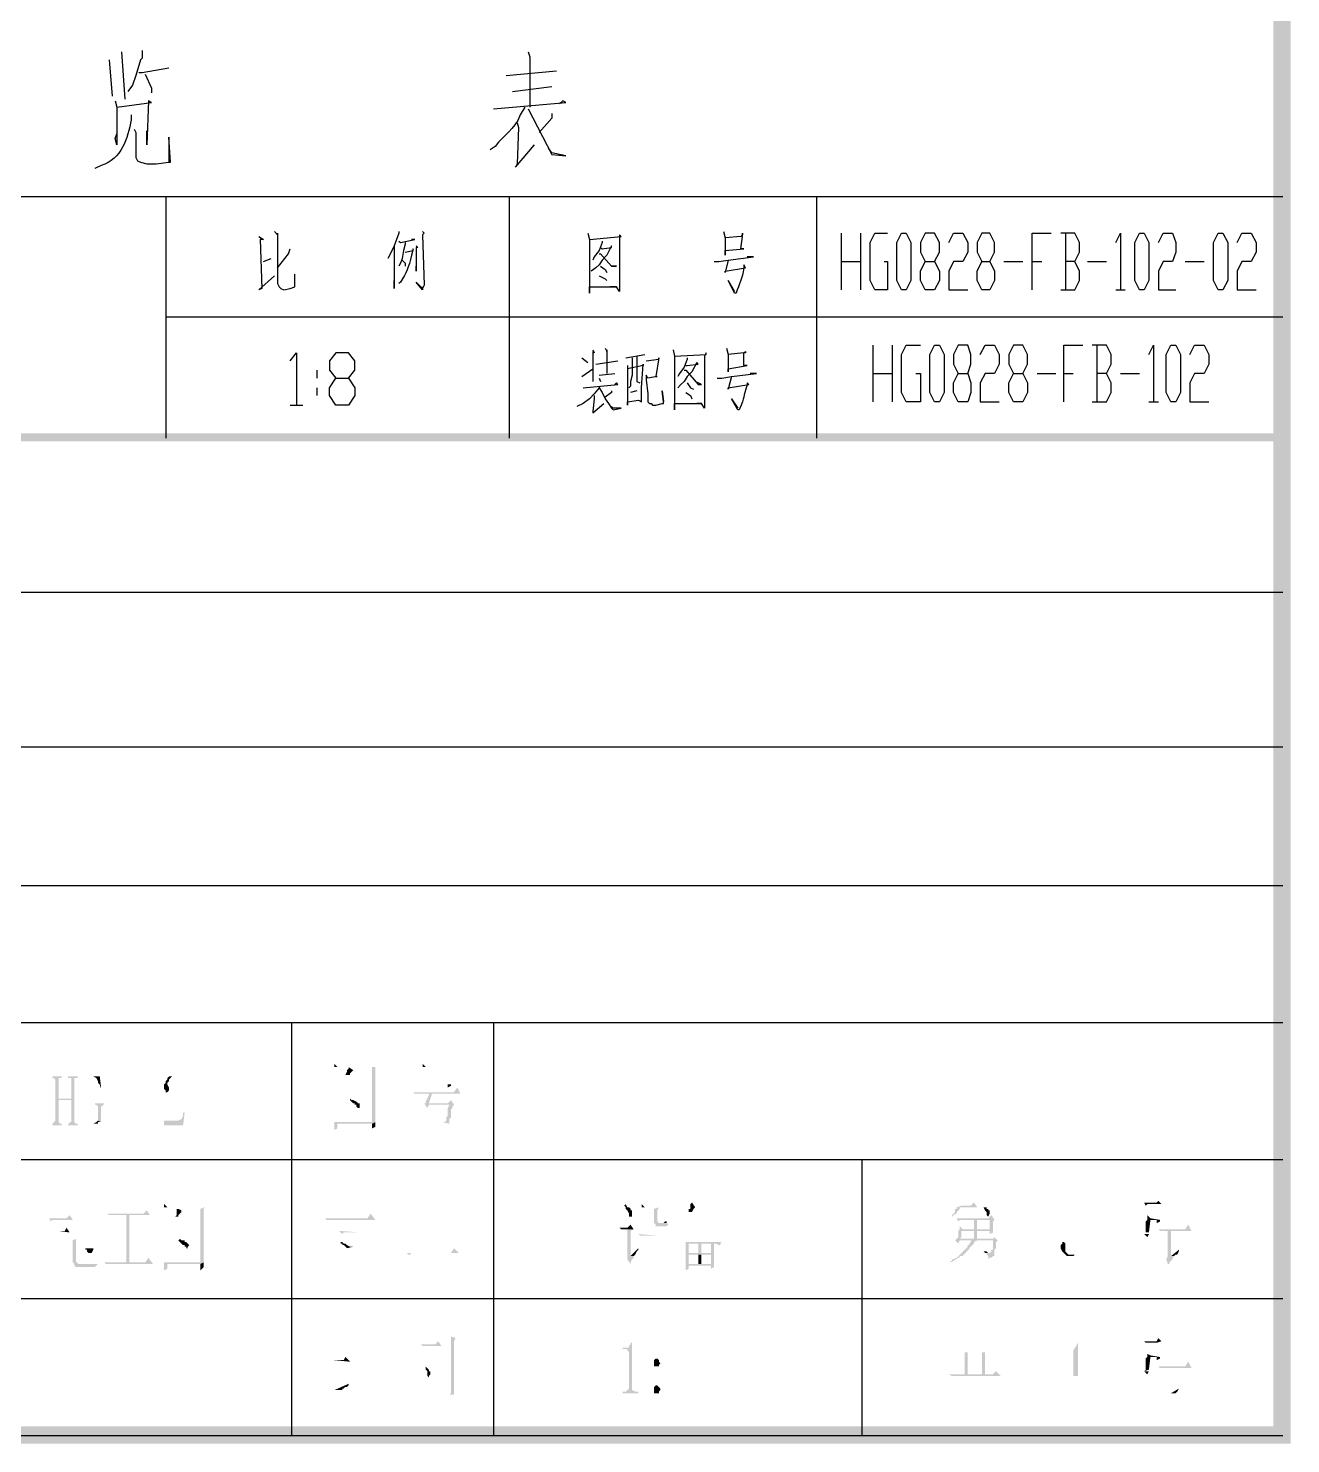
# Model space of a CAD drawing. Header units: millimetres. Extents: x -284 to 814, y -766 to 620.
# Drawn here: x 669.9 to 814.1, y -765.6 to -603.9 of the extents above; entities that cross this region are included whole.
import ezdxf

# ---------------------------------------------------------------- set-up
doc = ezdxf.new("R2010")
doc.units = ezdxf.units.MM
doc.layers.add('1', color=7, linetype='Continuous')

msp = doc.modelspace()

# ---------------------------------------------------------------- hatches: boundary and pattern name
h = msp.add_hatch(color=0)
h.dxf.hatch_style = 2
h.paths.add_polyline_path([(814.14, -765.578268), (812.16, 19.041732), (814.14, 21.021732)])
h = msp.add_hatch(color=0)
h.dxf.hatch_style = 2
h.paths.add_polyline_path([(812.16, -763.598268), (814.14, -765.578268), (812.16, 19.041732)])
h = msp.add_hatch(color=0)
h.dxf.hatch_style = 2
h.paths.add_polyline_path([(460.08, -650.198268), (460.08, -651.098268), (813.24, -650.198268)])
h = msp.add_hatch(color=0)
h.dxf.hatch_style = 2
h.paths.add_polyline_path([(460.08, -651.098268), (813.24, -650.198268), (813.24, -651.098268)])
h = msp.add_hatch(color=0)
h.dxf.hatch_style = 2
h.paths.add_polyline_path([(704.88, -722.198268), (704.88, -722.378268), (704.88, -722.558268), (705.24, -722.558268)])
h = msp.add_hatch(color=0)
h.dxf.hatch_style = 2
h.paths.add_polyline_path([(714.96, -722.198268), (714.96, -722.378268), (714.96, -722.558268), (715.32, -722.558268)])
h = msp.add_hatch(color=0)
h.dxf.hatch_style = 2
h.paths.add_polyline_path([(673.74, -723.638268), (672.66, -723.638268), (672.66, -723.818268), (672.84, -723.818268), (673.02, -723.998268), (673.02, -728.678268), (672.84, -728.858268), (672.66, -729.038268), (672.66, -729.218268), (673.74, -729.218268), (673.74, -729.038268), (673.56, -729.038268), (673.38, -728.858268), (673.38, -728.678268), (673.38, -726.338268), (674.82, -726.338268), (673.38, -726.158268), (673.38, -723.998268), (673.38, -723.818268), (673.74, -723.818268)])
h = msp.add_hatch(color=0)
h.dxf.hatch_style = 2
h.paths.add_polyline_path([(675.54, -723.638268), (674.46, -723.638268), (674.46, -723.818268), (674.64, -723.818268), (674.82, -723.818268), (674.82, -726.158268), (673.38, -726.158268), (674.82, -726.338268), (674.82, -728.858268), (674.64, -728.858268), (674.64, -729.038268), (674.46, -729.038268), (674.46, -729.218268), (675.54, -729.218268), (675.54, -729.038268), (675.36, -729.038268), (675.18, -728.858268), (675.18, -728.678268), (675.18, -723.998268), (675.18, -723.818268), (675.36, -723.818268), (675.54, -723.818268)])
h = msp.add_hatch(color=0)
h.dxf.hatch_style = 2
h.paths.add_polyline_path([(678.06, -723.458268), (678.06, -723.638268), (677.88, -723.638268), (677.16, -723.638268), (677.34, -723.638268), (677.7, -723.818268), (677.88, -724.178268), (677.88, -724.358268), (678.06, -724.538268), (678.24, -725.078268), (678.24, -724.898268)])
h = msp.add_hatch(color=0)
h.dxf.hatch_style = 2
h.paths.add_polyline_path([(685.98, -723.638268), (685.8, -723.818268), (685.8, -723.998268), (685.62, -724.178268), (685.62, -724.358268), (685.44, -724.538268), (685.44, -725.078268), (685.62, -725.258268), (685.62, -725.438268), (685.8, -725.438268), (685.98, -725.258268), (685.98, -725.078268), (685.98, -724.898268), (685.8, -724.538268), (685.8, -724.358268), (685.98, -724.178268), (685.98, -723.998268), (686.16, -723.818268), (686.34, -723.638268), (686.52, -723.638268)])
h = msp.add_hatch(color=0)
h.dxf.hatch_style = 2
h.paths.add_polyline_path([(709.56, -722.558268), (709.2, -722.558268), (709.2, -728.858268), (705.24, -728.858268), (704.88, -728.858268), (704.88, -729.398268), (704.88, -729.578268), (704.88, -729.758268), (705.24, -729.578268), (705.24, -729.038268), (709.2, -729.038268), (709.56, -728.858268), (709.56, -722.738268)])
h = msp.add_hatch(color=0)
h.dxf.hatch_style = 2
h.paths.add_polyline_path([(706.5, -722.558268), (706.5, -722.738268), (706.32, -722.918268), (706.32, -723.098268), (706.14, -723.458268), (706.5, -723.458268), (706.68, -723.458268), (706.68, -723.278268), (706.86, -723.098268), (707.04, -722.918268)])
h = msp.add_hatch(color=0)
h.dxf.hatch_style = 2
h.paths.add_polyline_path([(718.92, -724.898268), (718.56, -725.438268), (713.88, -725.438268), (714.06, -725.618268), (714.24, -725.618268), (719.28, -725.618268)])
h = msp.add_hatch(color=0)
h.dxf.hatch_style = 2
h.paths.add_polyline_path([(716.04, -725.618268), (715.68, -725.618268), (715.68, -725.798268), (715.5, -726.158268), (715.32, -726.518268), (715.32, -726.698268), (715.14, -726.698268), (715.5, -727.238268), (715.68, -726.878268), (718.02, -726.878268), (718.56, -726.878268), (715.68, -726.698268)])
h = msp.add_hatch(color=0)
h.dxf.hatch_style = 2
h.paths.add_polyline_path([(718.2, -724.538268), (717.84, -724.538268), (717.84, -724.898268), (718.2, -724.718268)])
h = msp.add_hatch(color=0)
h.dxf.hatch_style = 2
h.paths.add_polyline_path([(678.6, -726.698268), (677.52, -726.698268), (677.52, -726.878268), (677.7, -726.878268), (677.88, -727.058268), (677.88, -728.498268), (677.88, -728.678268), (678.24, -728.858268), (678.24, -727.058268), (678.42, -727.058268), (678.42, -726.878268), (678.6, -726.878268)])
h = msp.add_hatch(color=0)
h.dxf.hatch_style = 2
h.paths.add_polyline_path([(706.68, -726.158268), (706.68, -726.338268), (706.86, -726.518268), (707.04, -726.698268), (707.22, -726.698268), (707.22, -726.878268), (707.4, -726.878268), (707.4, -727.058268), (707.58, -727.238268), (707.76, -727.238268), (707.76, -726.698268), (707.58, -726.698268), (707.4, -726.518268), (707.04, -726.338268), (706.86, -726.338268)])
h = msp.add_hatch(color=0)
h.dxf.hatch_style = 2
h.paths.add_polyline_path([(718.2, -726.338268), (717.84, -726.698268), (715.68, -726.698268), (718.56, -726.878268)])
h = msp.add_hatch(color=0)
h.dxf.hatch_style = 2
h.paths.add_polyline_path([(718.56, -726.878268), (718.02, -726.878268), (717.84, -727.238268), (717.84, -727.418268), (717.84, -727.598268), (717.84, -727.958268), (717.84, -728.138268), (717.66, -728.318268), (717.66, -728.498268), (717.66, -728.678268), (717.48, -728.858268), (717.3, -728.858268), (718.02, -729.038268), (718.02, -728.858268), (718.02, -728.678268), (718.02, -728.498268), (718.2, -728.318268), (718.2, -728.138268), (718.2, -727.958268), (718.2, -727.778268), (718.2, -727.418268), (718.38, -727.238268), (718.38, -727.058268)])
h = msp.add_hatch(color=0)
h.dxf.hatch_style = 2
h.paths.add_polyline_path([(677.88, -728.678268), (677.7, -728.858268), (677.34, -729.038268), (677.88, -729.038268), (677.88, -728.858268), (678.06, -728.858268), (678.24, -728.858268)])
h = msp.add_hatch(color=0)
h.dxf.hatch_style = 2
h.paths.add_polyline_path([(687.78, -727.778268), (687.6, -727.778268), (687.6, -727.958268), (687.6, -728.138268), (687.42, -728.498268), (687.06, -728.678268), (685.62, -728.678268), (685.44, -728.678268), (685.44, -729.218268), (687.6, -729.218268)])
h = msp.add_hatch(color=0)
h.dxf.hatch_style = 2
h.paths.add_polyline_path([(709.56, -728.858268), (709.2, -729.038268), (709.2, -729.578268), (709.56, -729.398268), (709.56, -729.038268)])
h = msp.add_hatch(color=0)
h.dxf.hatch_style = 2
h.paths.add_polyline_path([(685.44, -738.218268), (685.44, -738.578268), (685.8, -738.578268)])
h = msp.add_hatch(color=0)
h.dxf.hatch_style = 2
h.paths.add_polyline_path([(690.12, -738.578268), (689.58, -738.758268), (689.58, -744.878268), (685.8, -744.878268), (685.44, -744.878268), (685.44, -745.778268), (685.8, -745.598268), (685.8, -745.058268), (689.58, -745.058268), (689.94, -744.878268), (689.94, -738.758268)])
h = msp.add_hatch(color=0)
h.dxf.hatch_style = 2
h.paths.add_polyline_path([(738.18, -738.218268), (738, -738.398268), (738.18, -738.578268), (738.18, -738.758268), (738.36, -738.938268), (738.54, -739.298268), (738.54, -739.658268), (738.72, -739.658268), (738.9, -739.658268), (738.9, -739.298268), (738.9, -739.118268), (738.9, -738.938268), (738.72, -738.938268), (738.72, -738.758268), (738.54, -738.578268), (738.36, -738.578268)])
h = msp.add_hatch(color=0)
h.dxf.hatch_style = 2
h.paths.add_polyline_path([(739.98, -738.218268), (739.98, -738.578268), (740.34, -738.578268)])
h = msp.add_hatch(color=0)
h.dxf.hatch_style = 2
h.paths.add_polyline_path([(741.96, -738.578268), (741.42, -738.758268), (741.42, -740.378268), (741.6, -740.558268), (741.6, -740.738268), (741.78, -740.738268), (742.68, -740.738268), (742.86, -740.738268), (743.04, -740.558268), (742.86, -740.378268), (741.96, -740.378268), (741.78, -740.198268), (741.78, -738.938268)])
h = msp.add_hatch(color=0)
h.dxf.hatch_style = 2
h.paths.add_polyline_path([(745.74, -738.038268), (745.56, -738.218268), (745.56, -738.398268), (745.56, -738.578268), (745.56, -738.758268), (745.38, -738.758268), (745.38, -738.938268), (745.38, -739.118268), (745.74, -739.118268), (745.92, -738.758268), (746.1, -738.578268)])
h = msp.add_hatch(color=0)
h.dxf.hatch_style = 2
h.paths.add_polyline_path([(777.96, -738.038268), (777.6, -738.398268), (776.52, -738.398268), (775.98, -738.578268), (775.98, -738.758268), (775.8, -738.758268), (775.8, -738.938268), (775.8, -739.118268), (775.62, -739.298268), (775.44, -739.478268), (775.44, -739.658268), (775.62, -739.478268), (775.98, -739.298268), (775.98, -739.118268), (776.16, -738.938268), (776.34, -738.758268), (776.34, -738.578268), (778.32, -738.578268)])
h = msp.add_hatch(color=0)
h.dxf.hatch_style = 2
h.paths.add_polyline_path([(779.22, -738.578268), (779.04, -738.578268), (779.22, -738.938268), (779.4, -739.118268), (779.4, -739.298268), (779.4, -739.478268), (779.58, -739.658268), (779.76, -739.298268), (779.76, -739.118268), (779.76, -738.938268), (779.58, -738.938268), (779.58, -738.758268), (779.4, -738.758268), (779.4, -738.578268)])
h = msp.add_hatch(color=0)
h.dxf.hatch_style = 2
h.paths.add_polyline_path([(799.02, -737.858268), (798.84, -738.038268), (797.4, -738.038268), (797.58, -738.398268), (797.76, -738.218268), (798.84, -738.218268), (799.38, -738.218268)])
h = msp.add_hatch(color=0)
h.dxf.hatch_style = 2
h.paths.add_polyline_path([(674.64, -739.478268), (674.28, -739.838268), (672.3, -739.838268), (672.48, -740.198268), (672.66, -740.018268), (675, -740.018268)])
h = msp.add_hatch(color=0)
h.dxf.hatch_style = 2
h.paths.add_polyline_path([(683.46, -738.938268), (683.1, -739.298268), (678.96, -739.298268), (679.14, -739.478268), (679.32, -739.478268), (679.5, -739.478268), (683.82, -739.478268)])
h = msp.add_hatch(color=0)
h.dxf.hatch_style = 2
h.paths.add_polyline_path([(681.48, -744.878268), (681.48, -739.478268), (681.12, -739.478268), (681.12, -744.878268)])
h = msp.add_hatch(color=0)
h.dxf.hatch_style = 2
h.paths.add_polyline_path([(687.06, -738.758268), (686.88, -738.758268), (686.88, -738.938268), (686.88, -739.118268), (686.88, -739.298268), (686.88, -739.478268), (686.7, -739.658268), (687.06, -739.658268), (687.06, -739.478268), (687.24, -739.298268), (687.42, -739.118268), (687.42, -738.938268)])
h = msp.add_hatch(color=0)
h.dxf.hatch_style = 2
h.paths.add_polyline_path([(709.02, -739.298268), (708.66, -739.838268), (703.8, -739.838268), (703.98, -740.018268), (704.16, -740.018268), (704.34, -740.018268), (709.56, -740.018268)])
h = msp.add_hatch(color=0)
h.dxf.hatch_style = 2
h.paths.add_polyline_path([(742.68, -740.198268), (742.5, -740.378268), (742.32, -740.378268), (742.14, -740.378268), (742.86, -740.378268), (742.86, -740.198268)])
h = msp.add_hatch(color=0)
h.dxf.hatch_style = 2
h.paths.add_polyline_path([(779.94, -739.478268), (779.58, -739.838268), (775.98, -739.838268), (776.16, -740.198268), (776.34, -740.018268), (777.96, -740.018268), (780.3, -740.018268)])
h = msp.add_hatch(color=0)
h.dxf.hatch_style = 2
h.paths.add_polyline_path([(777.96, -740.018268), (777.96, -741.098268), (776.7, -741.098268), (778.32, -741.098268), (778.32, -740.018268), (779.76, -740.018268)])
h = msp.add_hatch(color=0)
h.dxf.hatch_style = 2
h.paths.add_polyline_path([(780.3, -740.018268), (777.96, -740.018268), (779.76, -740.018268), (779.76, -741.098268), (778.32, -741.098268), (780.12, -741.098268), (780.12, -740.198268)])
h = msp.add_hatch(color=0)
h.dxf.hatch_style = 2
h.paths.add_polyline_path([(797.76, -739.478268), (797.76, -740.018268), (797.58, -740.198268), (797.58, -740.918268), (797.58, -741.278268), (797.58, -741.458268), (797.4, -741.458268), (797.94, -741.458268), (798.12, -740.018268), (799.2, -740.018268), (798.12, -739.838268)])
h = msp.add_hatch(color=0)
h.dxf.hatch_style = 2
h.paths.add_polyline_path([(799.2, -740.018268), (798.84, -740.018268), (798.84, -740.378268), (799.2, -740.198268)])
h = msp.add_hatch(color=0)
h.dxf.hatch_style = 2
h.paths.add_polyline_path([(674.28, -740.918268), (674.1, -741.278268), (673.38, -741.278268), (674.64, -741.458268)])
h = msp.add_hatch(color=0)
h.dxf.hatch_style = 2
h.paths.add_polyline_path([(705.42, -741.278268), (705.78, -741.638268), (705.96, -741.458268), (707.94, -741.458268)])
h = msp.add_hatch(color=0)
h.dxf.hatch_style = 2
h.paths.add_polyline_path([(738.72, -740.558268), (738.36, -740.918268), (737.46, -740.918268), (737.64, -741.098268), (737.82, -741.098268), (738.36, -741.098268), (739.08, -741.098268)])
h = msp.add_hatch(color=0)
h.dxf.hatch_style = 2
h.paths.add_polyline_path([(739.08, -741.098268), (738.36, -741.098268), (738.36, -744.518268), (738.72, -745.058268), (738.72, -744.878268), (738.9, -744.518268), (739.08, -744.338268), (739.08, -744.158268), (738.72, -744.158268), (738.72, -741.278268)])
h = msp.add_hatch(color=0)
h.dxf.hatch_style = 2
h.paths.add_polyline_path([(739.62, -741.638268), (739.8, -741.818268), (739.98, -741.818268), (741.78, -741.818268)])
h = msp.add_hatch(color=0)
h.dxf.hatch_style = 2
h.paths.add_polyline_path([(776.34, -740.738268), (776.34, -740.918268), (776.34, -741.098268), (776.16, -741.278268), (776.16, -741.458268), (776.16, -741.638268), (776.16, -741.818268), (776.16, -741.998268), (775.98, -742.178268), (775.8, -742.358268), (778.32, -742.178268), (776.34, -742.178268), (776.52, -741.998268), (776.52, -741.818268), (776.52, -741.638268), (776.52, -741.458268), (776.52, -741.278268), (776.7, -741.278268), (777.96, -741.278268), (780.12, -741.098268), (776.7, -741.098268)])
h = msp.add_hatch(color=0)
h.dxf.hatch_style = 2
h.paths.add_polyline_path([(777.96, -741.278268), (777.96, -742.178268), (776.34, -742.178268), (778.32, -742.178268), (778.32, -741.278268), (779.76, -741.278268)])
h = msp.add_hatch(color=0)
h.dxf.hatch_style = 2
h.paths.add_polyline_path([(780.12, -741.098268), (777.96, -741.278268), (779.76, -741.278268), (779.76, -741.638268), (780.12, -741.458268), (780.12, -741.278268)])
h = msp.add_hatch(color=0)
h.dxf.hatch_style = 2
h.paths.add_polyline_path([(797.4, -741.638268), (797.76, -741.998268), (797.94, -741.638268), (798.66, -741.638268)])
h = msp.add_hatch(color=0)
h.dxf.hatch_style = 2
h.paths.add_polyline_path([(802.44, -740.558268), (802.08, -741.098268), (799.02, -741.098268), (799.2, -741.278268), (799.56, -741.278268), (802.8, -741.278268)])
h = msp.add_hatch(color=0)
h.dxf.hatch_style = 2
h.paths.add_polyline_path([(800.46, -741.278268), (800.1, -741.278268), (800.1, -743.978268), (800.1, -744.158268), (799.92, -744.518268), (800.1, -745.058268), (800.28, -745.058268), (800.28, -744.878268), (800.46, -744.698268), (800.64, -744.518268), (800.64, -744.338268), (800.82, -744.158268), (800.46, -744.158268)])
h = msp.add_hatch(color=0)
h.dxf.hatch_style = 2
h.paths.add_polyline_path([(675.36, -742.178268), (675, -742.358268), (675, -744.878268), (675.18, -745.058268), (675.18, -745.238268), (675.36, -745.418268), (677.34, -745.418268), (677.52, -745.418268), (677.7, -745.238268), (677.88, -745.058268), (675.72, -745.058268), (675.54, -745.058268), (675.54, -744.878268), (675.36, -744.878268), (675.36, -744.698268), (675.36, -744.518268)])
h = msp.add_hatch(color=0)
h.dxf.hatch_style = 2
h.paths.add_polyline_path([(676.44, -743.258268), (676.44, -743.438268), (676.62, -743.438268), (676.62, -743.618268), (676.8, -743.798268), (676.98, -743.798268), (676.98, -743.978268), (676.98, -743.798268), (677.16, -743.798268), (677.34, -743.438268), (677.34, -743.258268)])
h = msp.add_hatch(color=0)
h.dxf.hatch_style = 2
h.paths.add_polyline_path([(687.24, -742.178268), (687.06, -742.358268), (687.24, -742.538268), (687.6, -742.898268), (687.78, -742.898268), (687.78, -743.078268), (687.96, -743.078268), (687.96, -743.258268), (688.14, -743.258268), (688.14, -743.078268), (688.32, -742.898268), (688.14, -742.718268), (687.96, -742.538268), (687.78, -742.538268), (687.78, -742.358268), (687.6, -742.358268), (687.42, -742.358268)])
h = msp.add_hatch(color=0)
h.dxf.hatch_style = 2
h.paths.add_polyline_path([(705.6, -742.538268), (705.6, -742.718268), (705.78, -742.718268), (705.78, -742.898268), (705.96, -742.898268), (706.32, -743.258268), (707.04, -743.078268), (706.86, -743.078268), (706.68, -743.078268), (706.32, -742.898268), (706.14, -742.718268), (705.96, -742.718268), (705.78, -742.538268)])
h = msp.add_hatch(color=0)
h.dxf.hatch_style = 2
h.paths.add_polyline_path([(718.56, -743.258268), (718.2, -743.798268), (713.16, -743.798268), (713.34, -743.978268), (713.52, -743.978268), (713.7, -743.798268), (719.1, -743.798268)])
h = msp.add_hatch(color=0)
h.dxf.hatch_style = 2
h.paths.add_polyline_path([(739.8, -743.078268), (738.72, -744.158268), (739.08, -744.158268), (739.26, -743.978268), (739.44, -743.618268), (739.62, -743.438268), (739.62, -743.258268)])
h = msp.add_hatch(color=0)
h.dxf.hatch_style = 2
h.paths.add_polyline_path([(745.02, -742.538268), (745.02, -745.058268), (747.9, -745.238268), (747.9, -745.598268), (748.26, -745.418268), (748.26, -745.058268), (745.38, -745.058268), (745.38, -743.978268), (747.9, -743.978268), (746.82, -743.798268), (745.38, -743.798268), (745.38, -742.718268), (748.26, -742.718268)])
h = msp.add_hatch(color=0)
h.dxf.hatch_style = 2
h.paths.add_polyline_path([(749.16, -742.538268), (745.02, -742.538268), (748.26, -742.718268), (748.44, -742.718268), (748.8, -742.898268), (748.98, -742.898268), (748.98, -742.718268)])
h = msp.add_hatch(color=0)
h.dxf.hatch_style = 2
h.paths.add_polyline_path([(746.46, -742.718268), (746.46, -743.798268), (745.38, -743.798268), (746.82, -743.798268), (746.82, -742.718268), (747.9, -742.718268)])
h = msp.add_hatch(color=0)
h.dxf.hatch_style = 2
h.paths.add_polyline_path([(748.26, -742.718268), (746.46, -742.718268), (747.9, -742.718268), (747.9, -743.798268), (746.82, -743.798268), (747.9, -743.978268), (747.9, -745.058268), (746.82, -745.058268), (748.26, -745.058268), (748.26, -742.898268)])
h = msp.add_hatch(color=0)
h.dxf.hatch_style = 2
h.paths.add_polyline_path([(777.6, -742.358268), (777.6, -742.538268), (777.42, -742.718268), (777.42, -742.898268), (777.24, -742.898268), (777.24, -743.078268), (777.06, -743.258268), (776.88, -743.438268), (776.7, -743.618268), (776.34, -743.978268), (775.98, -744.338268), (775.62, -744.518268), (775.44, -744.518268), (775.44, -744.698268), (775.26, -744.698268), (775.26, -744.878268), (775.62, -744.698268), (776.16, -744.338268), (776.34, -744.338268), (776.34, -744.158268), (776.52, -744.158268), (776.7, -744.158268), (776.7, -743.978268), (776.88, -743.978268), (776.88, -743.798268), (777.06, -743.798268), (777.06, -743.618268), (777.24, -743.618268), (777.24, -743.438268), (777.42, -743.438268), (777.42, -743.258268), (777.6, -743.078268), (777.78, -742.898268), (777.96, -742.718268), (777.96, -742.538268), (778.32, -742.358268), (780.12, -742.358268)])
h = msp.add_hatch(color=0)
h.dxf.hatch_style = 2
h.paths.add_polyline_path([(780.3, -741.998268), (780.12, -742.178268), (778.32, -742.178268), (775.8, -742.358268), (776.16, -742.718268), (776.34, -742.358268), (777.6, -742.358268), (780.66, -742.358268)])
h = msp.add_hatch(color=0)
h.dxf.hatch_style = 2
h.paths.add_polyline_path([(780.66, -742.358268), (777.6, -742.358268), (780.12, -742.358268), (780.12, -742.718268), (780.12, -742.898268), (780.12, -743.078268), (780.12, -743.438268), (779.94, -743.438268), (779.94, -743.618268), (779.76, -743.798268), (779.22, -743.798268), (779.4, -743.798268), (779.4, -743.978268), (779.58, -744.158268), (779.58, -744.338268), (779.58, -744.518268), (779.76, -744.338268), (779.94, -744.338268), (780.12, -744.158268), (780.3, -744.158268), (780.3, -743.978268), (780.3, -743.798268), (780.3, -743.618268), (780.3, -743.438268), (780.48, -743.258268), (780.48, -743.078268), (780.48, -742.898268), (780.48, -742.538268)])
h = msp.add_hatch(color=0)
h.dxf.hatch_style = 2
h.paths.add_polyline_path([(788.22, -742.538268), (788.04, -742.538268), (788.04, -742.718268), (787.86, -742.898268), (787.86, -743.258268), (788.04, -743.618268), (788.4, -743.978268), (788.58, -744.158268), (788.76, -744.158268), (789.12, -744.158268), (789.3, -744.158268), (789.48, -743.978268), (789.66, -743.978268), (788.94, -743.978268), (788.76, -743.978268), (788.58, -743.798268), (788.4, -743.618268), (788.4, -743.438268), (788.4, -743.258268), (788.4, -743.078268), (788.4, -742.898268), (788.4, -742.718268)])
h = msp.add_hatch(color=0)
h.dxf.hatch_style = 2
h.paths.add_polyline_path([(801.36, -743.438268), (800.46, -744.158268), (800.82, -744.158268), (801, -743.978268), (801.18, -743.978268), (801.36, -743.618268)])
h = msp.add_hatch(color=0)
h.dxf.hatch_style = 2
h.paths.add_polyline_path([(683.64, -744.338268), (683.28, -744.878268), (678.6, -744.878268), (678.78, -745.058268), (678.96, -745.058268), (684.18, -745.058268)])
h = msp.add_hatch(color=0)
h.dxf.hatch_style = 2
h.paths.add_polyline_path([(689.94, -744.878268), (689.58, -745.058268), (689.58, -745.778268), (689.94, -745.418268), (689.94, -745.058268)])
h = msp.add_hatch(color=0)
h.dxf.hatch_style = 2
h.paths.add_polyline_path([(745.02, -745.058268), (745.02, -745.778268), (745.38, -745.598268), (745.38, -745.238268), (747.9, -745.238268)])
h = msp.add_hatch(color=0)
h.dxf.hatch_style = 2
h.paths.add_polyline_path([(746.82, -743.978268), (746.46, -743.978268), (746.46, -745.058268), (745.38, -745.058268), (746.82, -745.058268)])
h = msp.add_hatch(color=0)
h.dxf.hatch_style = 2
h.paths.add_polyline_path([(779.04, -743.618268), (779.22, -743.798268), (779.76, -743.798268), (779.58, -743.798268), (779.4, -743.618268)])
h = msp.add_hatch(color=0)
h.dxf.hatch_style = 2
h.paths.add_polyline_path([(716.76, -753.878268), (716.4, -754.238268), (714.78, -754.238268), (714.96, -754.418268), (715.14, -754.418268), (717.12, -754.418268)])
h = msp.add_hatch(color=0)
h.dxf.hatch_style = 2
h.paths.add_polyline_path([(718.2, -753.338268), (718.2, -753.518268), (718.2, -759.818268), (718.02, -759.998268), (717.84, -759.998268), (718.56, -759.998268), (718.56, -753.878268), (718.74, -753.518268)])
h = msp.add_hatch(color=0)
h.dxf.hatch_style = 2
h.paths.add_polyline_path([(738.9, -754.058268), (738.72, -754.058268), (738.72, -754.238268), (738.54, -754.418268), (738.54, -754.598268), (738.36, -754.598268), (738.18, -754.598268), (737.82, -754.598268), (737.82, -754.778268), (738.36, -754.778268), (738.36, -754.958268), (738.54, -755.138268), (738.54, -759.278268), (738.36, -759.458268), (738.18, -759.638268), (737.82, -759.638268), (737.82, -759.818268), (739.62, -759.818268), (739.62, -759.638268), (739.26, -759.638268), (738.9, -759.458268), (738.9, -759.278268), (738.9, -759.098268)])
h = msp.add_hatch(color=0)
h.dxf.hatch_style = 2
h.paths.add_polyline_path([(789.84, -754.058268), (789.3, -754.958268), (789.3, -757.838268), (788.04, -757.838268), (789.84, -757.838268)])
h = msp.add_hatch(color=0)
h.dxf.hatch_style = 2
h.paths.add_polyline_path([(799.02, -753.518268), (798.84, -753.878268), (797.4, -753.878268), (797.58, -754.058268), (797.76, -754.058268), (798.84, -754.058268), (799.38, -753.878268)])
h = msp.add_hatch(color=0)
h.dxf.hatch_style = 2
h.paths.add_polyline_path([(706.14, -755.678268), (705.96, -756.038268), (704.88, -756.038268), (706.68, -756.218268)])
h = msp.add_hatch(color=0)
h.dxf.hatch_style = 2
h.paths.add_polyline_path([(741.78, -755.858268), (741.6, -755.858268), (741.42, -756.038268), (741.42, -756.218268), (741.42, -756.398268), (741.42, -756.578268), (741.42, -756.758268), (741.6, -756.758268), (741.78, -756.758268), (741.96, -756.758268), (741.96, -756.578268), (742.14, -756.398268), (741.96, -756.218268), (741.96, -756.038268)])
h = msp.add_hatch(color=0)
h.dxf.hatch_style = 2
h.paths.add_polyline_path([(777.24, -757.658268), (777.24, -755.138268), (776.88, -755.138268), (776.88, -757.658268)])
h = msp.add_hatch(color=0)
h.dxf.hatch_style = 2
h.paths.add_polyline_path([(779.22, -755.138268), (778.86, -755.138268), (778.86, -757.658268), (776.88, -757.658268), (779.22, -757.658268)])
h = msp.add_hatch(color=0)
h.dxf.hatch_style = 2
h.paths.add_polyline_path([(797.76, -755.318268), (797.76, -755.678268), (797.58, -755.858268), (797.58, -756.578268), (797.58, -756.758268), (797.58, -756.938268), (797.58, -757.118268), (797.4, -757.298268), (797.94, -757.118268), (798.12, -755.678268), (799.2, -755.678268), (798.12, -755.498268)])
h = msp.add_hatch(color=0)
h.dxf.hatch_style = 2
h.paths.add_polyline_path([(799.2, -755.678268), (798.84, -755.678268), (798.84, -756.038268), (799.2, -755.858268)])
h = msp.add_hatch(color=0)
h.dxf.hatch_style = 2
h.paths.add_polyline_path([(802.44, -756.218268), (802.08, -756.758268), (799.02, -756.758268), (799.2, -756.938268), (799.56, -756.938268), (802.8, -756.938268)])
h = msp.add_hatch(color=0)
h.dxf.hatch_style = 2
h.paths.add_polyline_path([(715.32, -756.758268), (715.32, -756.938268), (715.32, -757.118268), (715.5, -757.298268), (715.5, -757.478268), (715.5, -757.658268), (715.5, -757.838268), (715.68, -758.018268), (715.68, -757.838268), (715.86, -757.658268), (715.86, -757.478268), (715.86, -757.298268), (715.68, -757.298268), (715.68, -757.118268), (715.5, -756.938268)])
h = msp.add_hatch(color=0)
h.dxf.hatch_style = 2
h.paths.add_polyline_path([(780.48, -757.298268), (780.12, -757.658268), (775.08, -757.658268), (775.44, -757.838268), (775.62, -757.838268), (775.8, -757.838268), (781.02, -757.838268)])
h = msp.add_hatch(color=0)
h.dxf.hatch_style = 2
h.paths.add_polyline_path([(797.4, -757.298268), (797.76, -757.658268), (797.94, -757.298268), (798.66, -757.298268)])
h = msp.add_hatch(color=0)
h.dxf.hatch_style = 2
h.paths.add_polyline_path([(706.5, -758.738268), (704.88, -759.458268), (705.6, -759.458268), (705.78, -759.458268), (705.78, -759.278268), (705.96, -759.278268), (706.14, -759.098268), (706.32, -759.098268), (706.5, -758.918268)])
h = msp.add_hatch(color=0)
h.dxf.hatch_style = 2
h.paths.add_polyline_path([(741.78, -758.918268), (741.6, -758.918268), (741.42, -759.098268), (741.42, -759.278268), (741.42, -759.458268), (741.42, -759.638268), (741.42, -759.818268), (741.6, -759.818268), (741.78, -759.818268), (741.96, -759.818268), (741.96, -759.638268), (742.14, -759.458268), (742.14, -759.278268), (741.96, -759.098268)])
h = msp.add_hatch(color=0)
h.dxf.hatch_style = 2
h.paths.add_polyline_path([(801.36, -759.278268), (800.46, -759.818268), (800.82, -759.818268), (801, -759.818268), (801.18, -759.638268)])
h = msp.add_hatch(color=0)
h.dxf.hatch_style = 2
h.paths.add_polyline_path([(-282.24, -763.598268), (-284.22, -765.578268), (812.16, -763.598268)])
h = msp.add_hatch(color=0)
h.dxf.hatch_style = 2
h.paths.add_polyline_path([(-284.22, -765.578268), (812.16, -763.598268), (814.14, -765.578268)])

# ---------------------------------------------------------------- linework, layer by layer
at = {"layer": '1', "color": 0, "lineweight": 25}
for points in [[(813.24, -764.678268), (-283.32, -764.678268), (-283.32, 20.121732)], [(679.14, -607.538268), (679.5, -611.678268)], [(680.58, -606.638268), (680.94, -612.038268)], [(682.92, -606.458268), (682.92, -607.358268), (682.74, -607.538268), (682.2, -609.338268), (681.84, -610.418268), (681.3, -611.138268)], [(727.02, -606.638268), (727.2, -607.178268), (727.2, -612.938268)], [(682.56, -608.978268), (682.92, -608.978268), (685.98, -608.438268)], [(683.28, -609.158268), (684, -610.778268), (684, -611.318268)], [(724.5, -609.338268), (730.26, -608.798268)], [(725.22, -611.138268), (729.72, -610.598268)], [(679.86, -612.218268), (680.04, -612.938268), (680.04, -617.258268), (679.86, -616.538268), (680.04, -615.998268)], [(680.04, -612.938268), (684, -612.398268), (683.64, -612.218268), (683.46, -617.258268), (683.46, -616.718268), (683.46, -615.638268)], [(723.06, -613.118268), (731.34, -612.398268), (730.98, -612.218268), (730.62, -612.578268)], [(727.02, -613.118268), (729.72, -618.338268), (731.34, -618.518268), (729.72, -618.158268), (729.36, -617.618268)], [(729.72, -613.658268), (729.72, -614.198268), (728.28, -615.818268)], [(682.02, -615.458268), (682.2, -615.818268), (682.2, -618.698268), (682.38, -619.058268), (682.74, -619.238268), (683.46, -619.418268), (684.54, -619.418268), (685.98, -619.238268), (686.16, -619.238268), (685.98, -616.358268), (685.98, -619.238268)], [(725.76, -614.738268), (725.94, -615.278268), (725.76, -619.418268), (725.58, -619.778268), (727.74, -617.258268)], [(813.24, -623.198268), (460.08, -623.198268)], [(685.62, -623.198268), (685.62, -650.738268)], [(724.86, -623.198268), (724.86, -650.738268)], [(759.96, -623.198268), (759.96, -650.738268)], [(698.04, -627.158268), (698.4, -627.518268), (698.4, -627.338268), (698.4, -632.018268), (698.4, -633.098268), (698.58, -633.458268), (698.76, -633.638268), (699.12, -633.818268), (699.84, -633.638268), (700.38, -633.458268), (700.38, -633.458268), (700.38, -632.018268)], [(712.26, -627.158268), (712.26, -627.338268), (711.72, -628.778268), (711.36, -629.498268), (711, -630.218268)], [(714.96, -627.158268), (715.14, -627.338268), (714.96, -627.518268), (715.14, -633.278268), (715.14, -633.278268), (714.96, -633.638268), (714.96, -633.818268), (714.24, -632.918268), (714.96, -633.638268), (714.96, -633.458268)], [(749.34, -627.158268), (749.52, -627.878268), (749.52, -629.858268), (749.52, -629.318268), (751.68, -629.138268), (751.32, -629.138268), (751.5, -627.698268), (751.5, -627.338268), (751.5, -627.518268), (751.32, -627.698268), (749.52, -627.878268)], [(696.24, -627.698268), (696.78, -628.058268), (696.42, -628.058268), (696.6, -633.638268), (696.24, -633.818268), (698.04, -632.198268)], [(711.72, -628.778268), (711.72, -633.638268), (711.72, -633.278268), (711.72, -633.278268), (711.72, -632.738268)], [(712.26, -628.238268), (712.44, -628.418268), (712.44, -628.418268), (714.06, -628.058268), (713.88, -628.058268), (713.7, -628.058268)], [(712.98, -628.418268), (712.98, -628.598268), (712.8, -629.318268), (712.62, -630.218268), (712.44, -630.758268), (712.26, -631.118268)], [(714.24, -628.778268), (714.42, -628.958268), (714.24, -628.958268), (714.24, -631.658268), (714.24, -631.478268), (714.24, -631.118268)], [(733.86, -627.338268), (734.04, -628.058268), (734.04, -634.178268), (734.04, -633.458268), (737.1, -633.458268), (736.92, -633.458268), (736.38, -633.458268)], [(734.04, -628.058268), (737.64, -627.698268), (737.46, -627.518268), (737.46, -628.058268), (737.46, -633.278268), (737.46, -633.998268), (737.1, -633.458268)], [(735.3, -628.958268), (735.48, -629.138268), (736.56, -628.958268), (736.56, -628.778268), (736.02, -629.858268), (735.48, -630.398268), (735.12, -630.938268), (734.76, -631.298268), (734.22, -631.658268)], [(735.48, -628.238268), (735.48, -628.418268), (735.12, -629.318268), (734.58, -630.038268), (734.4, -630.398268)], [(762.84, -633.818268), (762.84, -627.338268)], [(765, -627.338268), (765, -633.818268)], [(767.7, -630.578268), (768.06, -630.578268), (768.06, -633.818268), (766.62, -633.818268), (766.08, -632.738268), (766.08, -628.418268), (766.62, -627.338268), (768.06, -627.338268)], [(769.68, -633.818268), (769.14, -632.738268), (769.14, -628.418268), (769.68, -627.338268), (770.22, -627.338268), (770.76, -628.418268), (770.76, -632.738268), (770.22, -633.818268), (769.68, -633.818268)], [(772.38, -633.818268), (771.84, -632.738268), (771.84, -631.658268), (772.38, -630.578268), (773.46, -630.578268), (774, -629.498268), (774, -628.418268), (773.46, -627.338268), (772.38, -627.338268), (771.84, -628.418268), (771.84, -629.498268), (772.38, -630.578268)], [(775.08, -628.418268), (775.62, -627.338268), (776.7, -627.338268), (777.24, -628.418268), (777.24, -629.498268), (776.7, -630.578268), (775.62, -630.578268), (775.08, -631.658268), (775.08, -633.818268), (777.24, -633.818268)], [(778.86, -633.818268), (778.32, -632.738268), (778.32, -631.658268), (778.86, -630.578268), (779.76, -630.578268), (780.3, -629.498268), (780.3, -628.418268), (779.76, -627.338268), (778.86, -627.338268), (778.32, -628.418268), (778.32, -629.498268), (778.86, -630.578268)], [(784.62, -633.818268), (784.62, -627.338268), (786.78, -627.338268)], [(789.48, -630.578268), (790.02, -629.498268), (790.02, -628.418268), (789.48, -627.338268), (787.86, -627.338268)], [(788.4, -627.338268), (788.4, -633.818268)], [(794.16, -628.418268), (794.7, -627.338268), (794.7, -633.818268)], [(796.86, -633.818268), (796.32, -632.738268), (796.32, -628.418268), (796.86, -627.338268), (797.4, -627.338268), (797.94, -628.418268), (797.94, -632.738268), (797.4, -633.818268), (796.86, -633.818268)], [(799.02, -628.418268), (799.56, -627.338268), (800.64, -627.338268), (801, -628.418268), (801, -629.498268), (800.64, -630.578268), (799.56, -630.578268), (799.02, -631.658268), (799.02, -633.818268), (801, -633.818268)], [(805.86, -633.818268), (805.32, -632.738268), (805.32, -628.418268), (805.86, -627.338268), (806.4, -627.338268), (806.94, -628.418268), (806.94, -632.738268), (806.4, -633.818268), (805.86, -633.818268)], [(808.02, -628.418268), (808.56, -627.338268), (809.64, -627.338268), (810.18, -628.418268), (810.18, -629.498268), (809.64, -630.578268), (808.56, -630.578268), (808.02, -631.658268), (808.02, -633.818268), (810.18, -633.818268)], [(696.78, -630.578268), (697.68, -630.218268)], [(698.4, -631.298268), (699.66, -629.678268), (699.84, -629.138268)], [(735.12, -629.678268), (735.3, -629.678268), (736.56, -631.118268), (737.1, -631.118268), (736.56, -631.118268), (736.38, -630.938268)], [(748.26, -630.578268), (748.8, -630.578268), (749.88, -630.398268), (752.76, -630.038268), (752.4, -630.038268), (752.04, -630.038268)], [(712.62, -630.398268), (712.98, -630.758268), (712.98, -631.118268)], [(735.3, -631.118268), (735.84, -631.478268), (736.02, -631.838268)], [(762.84, -630.578268), (765, -630.578268)], [(773.46, -630.578268), (774, -631.658268), (774, -632.738268), (773.46, -633.818268), (772.38, -633.818268)], [(779.76, -630.578268), (780.3, -631.658268), (780.3, -632.738268), (779.76, -633.818268), (778.86, -633.818268)], [(781.38, -630.578268), (783.54, -630.578268)], [(784.62, -630.578268), (785.7, -630.578268)], [(787.86, -633.818268), (789.48, -633.818268), (790.02, -632.738268), (790.02, -631.658268), (789.48, -630.578268), (788.4, -630.578268)], [(790.92, -630.578268), (793.08, -630.578268)], [(802.08, -630.578268), (804.24, -630.578268)], [(735.12, -632.198268), (735.84, -632.558268), (736.02, -632.738268)], [(794.16, -633.818268), (795.24, -633.818268)], [(685.62, -636.878268), (813.24, -636.878268)], [(699.84, -641.918268), (700.56, -641.018268), (700.56, -646.958268)], [(705.06, -646.958268), (704.34, -645.878268), (704.34, -644.978268), (705.06, -643.898268), (706.5, -643.898268), (707.22, -642.998268), (707.22, -641.918268), (706.5, -641.018268), (705.06, -641.018268), (704.34, -641.918268), (704.34, -642.998268), (705.06, -643.898268)], [(733.14, -641.558268), (733.86, -642.098268)], [(734.4, -640.658268), (734.58, -641.018268), (734.4, -640.838268), (734.4, -643.538268), (734.4, -644.258268)], [(735.84, -640.478268), (736.02, -640.838268), (736.02, -640.658268), (736.02, -643.358268)], [(738.18, -641.558268), (740.34, -641.198268)], [(738.9, -641.558268), (738.9, -642.818268), (738.9, -643.538268), (738.72, -644.258268), (738.72, -644.798268), (738.54, -644.978268)], [(739.44, -641.378268), (739.44, -644.078268), (739.44, -644.258268), (739.8, -644.438268)], [(740.52, -641.918268), (741.96, -641.738268), (741.96, -641.558268), (741.6, -643.718268), (741.78, -643.718268), (740.7, -643.898268), (740.52, -643.538268), (740.52, -644.078268), (740.7, -645.698268), (740.7, -646.058268), (740.7, -646.598268), (740.88, -646.778268), (741.06, -646.778268), (741.24, -646.958268), (741.6, -646.958268), (742.32, -646.778268), (742.5, -646.778268), (742.5, -646.598268), (742.32, -645.338268), (742.5, -646.598268)], [(743.58, -640.658268), (743.76, -641.378268), (743.76, -647.498268), (743.76, -646.778268), (746.82, -646.778268), (746.64, -646.778268), (746.28, -646.778268)], [(743.76, -641.378268), (747.36, -641.198268), (747.36, -641.018268), (747.18, -641.378268), (747.18, -646.778268), (747.18, -647.318268), (746.82, -646.778268)], [(745.2, -641.558268), (745.2, -641.738268), (744.84, -642.638268), (744.3, -643.358268), (744.12, -643.718268)], [(749.7, -640.478268), (749.88, -641.198268), (749.88, -643.178268), (749.88, -642.818268), (752.04, -642.458268), (751.68, -642.458268), (751.68, -641.018268), (751.86, -640.838268), (751.86, -641.018268), (751.68, -641.018268), (749.88, -641.198268)], [(766.44, -646.598268), (766.44, -640.118268)], [(768.6, -640.118268), (768.6, -646.598268)], [(771.3, -643.358268), (771.84, -643.358268), (771.84, -646.598268), (770.22, -646.598268), (769.68, -645.518268), (769.68, -641.198268), (770.22, -640.118268), (771.84, -640.118268)], [(773.46, -646.598268), (772.92, -645.518268), (772.92, -641.198268), (773.46, -640.118268), (774, -640.118268), (774.54, -641.198268), (774.54, -645.518268), (774, -646.598268), (773.46, -646.598268)], [(776.16, -646.598268), (775.62, -645.518268), (775.62, -644.438268), (776.16, -643.358268), (777.24, -643.358268), (777.6, -642.278268), (777.6, -641.198268), (777.24, -640.118268), (776.16, -640.118268), (775.62, -641.198268), (775.62, -642.278268), (776.16, -643.358268)], [(778.68, -641.198268), (779.22, -640.118268), (780.3, -640.118268), (780.84, -641.198268), (780.84, -642.278268), (780.3, -643.358268), (779.22, -643.358268), (778.68, -644.438268), (778.68, -646.598268), (780.84, -646.598268)], [(782.46, -646.598268), (781.92, -645.518268), (781.92, -644.438268), (782.46, -643.358268), (783.54, -643.358268), (784.08, -642.278268), (784.08, -641.198268), (783.54, -640.118268), (782.46, -640.118268), (781.92, -641.198268), (781.92, -642.278268), (782.46, -643.358268)], [(788.22, -646.598268), (788.22, -640.118268), (790.38, -640.118268)], [(793.08, -643.358268), (793.62, -642.278268), (793.62, -641.198268), (793.08, -640.118268), (791.46, -640.118268)], [(792, -640.118268), (792, -646.598268)], [(797.94, -641.198268), (798.48, -640.118268), (798.48, -646.598268)], [(800.46, -646.598268), (799.92, -645.518268), (799.92, -641.198268), (800.46, -640.118268), (801, -640.118268), (801.54, -641.198268), (801.54, -645.518268), (801, -646.598268), (800.46, -646.598268)], [(802.62, -641.198268), (803.16, -640.118268), (804.24, -640.118268), (804.78, -641.198268), (804.78, -642.278268), (804.24, -643.358268), (803.16, -643.358268), (802.62, -644.438268), (802.62, -646.598268), (804.78, -646.598268)], [(702.9, -642.998268), (702.9, -643.898268)], [(733.14, -643.718268), (734.4, -642.818268)], [(734.76, -642.278268), (737.28, -641.918268)], [(738.36, -642.458268), (738.36, -642.818268), (738.36, -646.958268), (738.36, -646.598268), (739.62, -646.418268), (739.98, -646.598268), (739.98, -644.978268), (740.16, -642.278268), (740.16, -642.458268), (738.36, -642.818268)], [(745.02, -642.458268), (745.2, -642.458268), (746.46, -642.278268), (746.28, -642.098268), (745.74, -643.178268), (745.2, -643.718268), (744.84, -644.258268), (744.48, -644.618268), (744.12, -644.978268)], [(744.84, -642.998268), (745.02, -642.998268), (746.46, -644.618268), (746.82, -644.618268), (746.46, -644.438268), (746.1, -644.258268)], [(706.5, -643.898268), (707.22, -644.978268), (707.22, -645.878268), (706.5, -646.958268), (705.06, -646.958268)], [(735.12, -644.798268), (735.12, -644.978268), (734.58, -645.698268), (734.04, -646.238268), (733.32, -646.778268), (732.6, -647.138268)], [(733.32, -644.978268), (737.28, -644.618268), (737.1, -644.438268), (736.92, -644.618268)], [(735.12, -643.538268), (736.92, -643.358268)], [(735.12, -643.898268), (735.3, -644.258268)], [(745.2, -644.438268), (745.56, -644.978268), (745.92, -645.158268)], [(748.62, -643.898268), (749.16, -643.898268), (750.24, -643.718268), (753.12, -643.358268), (752.76, -643.358268), (752.4, -643.358268)], [(766.44, -643.358268), (768.6, -643.358268)], [(777.24, -643.358268), (777.6, -644.438268), (777.6, -645.518268), (777.24, -646.598268), (776.16, -646.598268)], [(783.54, -643.358268), (784.08, -644.438268), (784.08, -645.518268), (783.54, -646.598268), (782.46, -646.598268)], [(785.16, -643.358268), (787.32, -643.358268)], [(788.22, -643.358268), (789.3, -643.358268)], [(791.46, -646.598268), (793.08, -646.598268), (793.62, -645.518268), (793.62, -644.438268), (793.08, -643.358268), (792, -643.358268)], [(794.7, -643.358268), (796.86, -643.358268)], [(702.9, -644.978268), (702.9, -645.878268)], [(734.58, -645.878268), (734.58, -646.238268), (734.4, -647.678268), (734.4, -647.858268), (735.66, -646.778268)], [(735.12, -644.978268), (735.48, -645.518268), (735.84, -646.238268), (736.2, -646.778268), (736.56, -647.318268), (736.74, -647.498268), (737.64, -647.318268), (736.74, -647.318268), (736.56, -647.138268)], [(736.56, -645.338268), (736.56, -645.518268), (735.84, -646.058268)], [(739.44, -645.338268), (738.72, -645.518268)], [(745.02, -645.518268), (745.56, -645.878268), (745.74, -646.238268)], [(699.84, -646.958268), (701.28, -646.958268)], [(797.94, -646.598268), (799.02, -646.598268)], [(813.24, -668.378268), (632.7, -668.378268)], [(813.24, -686.018268), (460.08, -686.018268)], [(813.24, -701.858268), (460.08, -701.858268)], [(813.24, -717.518268), (460.08, -717.518268)], [(700.02, -764.678268), (700.02, -717.518268)], [(723.06, -717.518268), (723.06, -764.678268)], [(813.24, -733.178268), (460.08, -733.178268)], [(765.18, -764.678268), (765.18, -733.178268)], [(813.24, -749.018268), (460.08, -749.018268)]]:
    msp.add_lwpolyline(points, dxfattribs=at)
for points, knots in [([(681.66, -613.838268), (681.66, -613.838268), (681.66, -614.378268), (681.66, -614.378268), (681.3, -616.538268), (680.58, -618.878268), (678.24, -619.598268), (678.24, -619.598268), (677.52, -619.958268), (677.52, -619.958268)], [0, 0, 0, 0, 1, 1, 1, 2, 2, 2, 3, 3, 3, 3]), ([(726.66, -612.938268), (726.66, -612.938268), (726.12, -613.838268), (726.12, -613.838268), (725.4, -615.638268), (724.32, -615.998268), (723.24, -617.438268), (723.24, -617.438268), (722.7, -617.798268), (722.7, -617.798268)], [0, 0, 0, 0, 1, 1, 1, 2, 2, 2, 3, 3, 3, 3]), ([(712.98, -629.498268), (712.98, -629.498268), (713.88, -629.318268), (713.88, -629.318268), (713.88, -629.318268), (713.88, -629.138268), (713.88, -629.138268), (713.88, -629.138268), (713.7, -629.858268), (713.7, -629.858268), (713.34, -631.298268), (713.16, -631.838268), (712.44, -632.918268), (712.44, -632.918268), (712.26, -633.098268), (712.26, -633.098268)], [0, 0, 0, 0, 1, 1, 1, 2, 2, 2, 3, 3, 3, 4, 4, 4, 5, 5, 5, 5]), ([(749.88, -630.398268), (749.88, -630.398268), (749.52, -631.838268), (749.52, -631.838268), (749.52, -631.838268), (749.52, -631.658268), (749.52, -631.658268), (749.52, -631.658268), (751.86, -631.298268), (751.86, -631.298268), (751.86, -631.298268), (751.68, -630.938268), (751.68, -630.938268), (751.68, -630.938268), (751.68, -631.298268), (751.68, -631.298268), (751.5, -632.558268), (751.14, -633.098268), (750.78, -634.178268), (750.78, -634.178268), (750.6, -634.178268), (750.6, -634.178268), (750.6, -634.178268), (749.88, -632.738268), (749.88, -632.738268), (749.88, -632.738268), (750.6, -633.998268), (750.6, -633.998268)], [0, 0, 0, 0, 1, 1, 1, 2, 2, 2, 3, 3, 3, 4, 4, 4, 5, 5, 5, 6, 6, 6, 7, 7, 7, 8, 8, 8, 9, 9, 9, 9]), ([(750.24, -643.718268), (750.24, -643.718268), (749.88, -645.158268), (749.88, -645.158268), (749.88, -645.158268), (749.88, -644.978268), (749.88, -644.978268), (749.88, -644.978268), (752.22, -644.618268), (752.22, -644.618268), (752.22, -644.618268), (752.04, -644.438268), (752.04, -644.438268), (752.04, -644.438268), (752.04, -644.618268), (752.04, -644.618268), (751.5, -646.238268), (751.86, -645.878268), (751.14, -647.498268), (751.14, -647.498268), (750.96, -647.498268), (750.96, -647.498268), (750.96, -647.498268), (750.24, -646.238268), (750.24, -646.238268), (750.24, -646.238268), (750.96, -647.318268), (750.96, -647.318268)], [0, 0, 0, 0, 1, 1, 1, 2, 2, 2, 3, 3, 3, 4, 4, 4, 5, 5, 5, 6, 6, 6, 7, 7, 7, 8, 8, 8, 9, 9, 9, 9])]:
    msp.add_open_spline(points, degree=3, knots=knots, dxfattribs=at)

doc.saveas('drawing.dxf')
